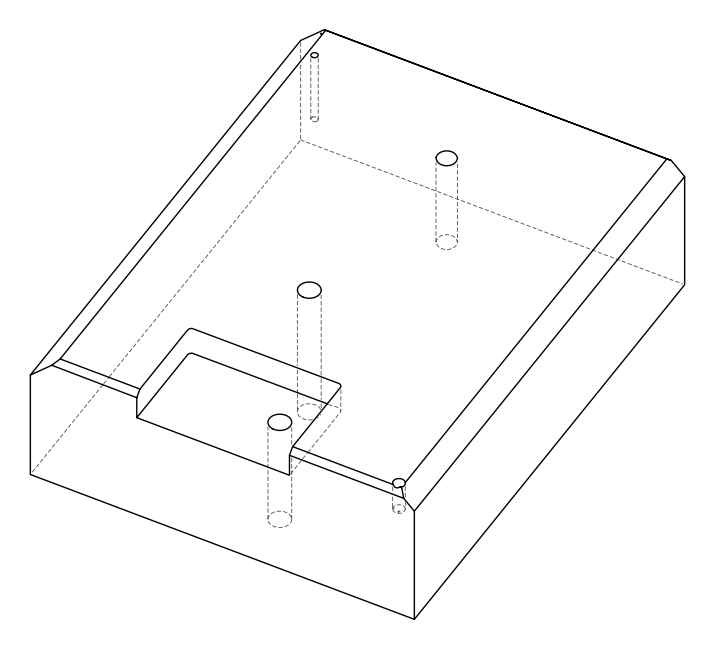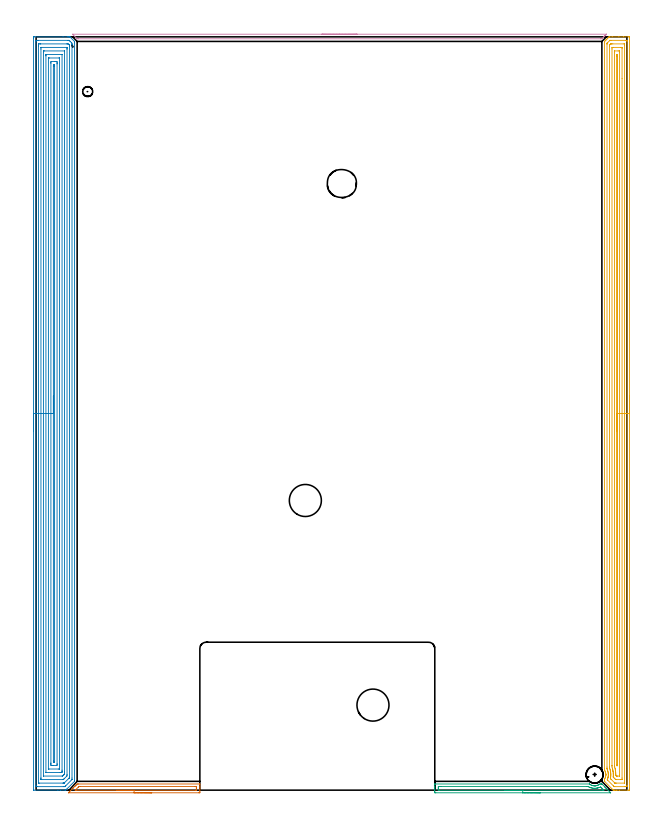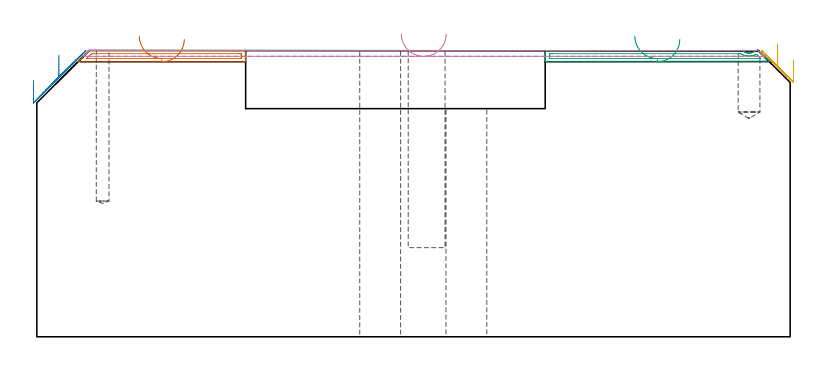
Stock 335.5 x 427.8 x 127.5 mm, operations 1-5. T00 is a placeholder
(PLAN: 19 operations, 11 tool changes, 225.2 min)
(1 AREA_MILL | FG_CHAMFER_SURFACE | UGT0205_001 | 1.34 min | 1016 mm3)
(2 AREA_MILL_1 | FG_CHAMFER_SURFACE_1 | UGT0205_001 | 31 min | 116041 mm3)
(3 AREA_MILL_2 | FG_CHAMFER_SURFACE_2 | UGT0205_001 | 1.75 min | 1342 mm3)
(4 AREA_MILL_3 | FG_CHAMFER_SURFACE_3 | UGT0205_001 | 2.57 min | 1029 mm3)
(5 AREA_MILL_4 | FG_CHAMFER_SURFACE_4 | UGT0205_001 | 20.62 min | 43018 mm3)
(6 MILL_SLOT | SLOT_PARTIAL_RECTANGULAR | NXT0201_008 | Follow Part, ap 1.5, ae 75% | 162.98 min | 290042 mm3)
(7 MILL_BLIND_HOLE_FROM_SOLID_MATERIAL | STEP1POCKET | NXT0201_011 | Spiral | 1.94 min | 18536 mm3)
(8 SPOT_DRILL | STEP1HOLE | NXT0321_9005460120000 | 0.05 min | 171 mm3)
(9 SPOT_DRILL_1 | STEP1HOLE_1 | NXT0321_9005460120000 | 0.05 min | 185 mm3)
(10 SPOT_DRILL_2 | STEP1POCKET_1 | NXT0321_9005460120000 | 0.03 min | 8 mm3)
(11 SPOT_DRILL_3 | STEP1POCKET_2 | NXT0321_9005460120000 | 0.03 min | 5 mm3)
(12 DRILL_BLIND_HOLE_INTO_CENTER | STEP1HOLE | UGT0301_492 | 0.07 min | 792 mm3)
(13 GUN_DRILL_THROUGH_HOLE | STEP1HOLE | UGT0307_008 | 0.59 min | 8668 mm3)
(14 DRILL_TO_ENLARGE_THROUGH_HOLE | STEP1HOLE | UGT0301_251 | 0.45 min | 16737 mm3)
(15 DRILL_BLIND_HOLE_INTO_CENTER_1 | STEP1HOLE_1 | UGT0301_492 | 0.07 min | 794 mm3)
(16 GUN_DRILL_THROUGH_HOLE_1 | STEP1HOLE_1 | UGT0307_008 | 0.69 min | 11128 mm3)
(17 DRILL_TO_ENLARGE_THROUGH_HOLE_1 | STEP1HOLE_1 | UGT0301_251 | 0.55 min | 21010 mm3)
(18 DRILL_BLIND_HOLE_INTO_CENTER_2 | STEP1POCKET_1 | UGT0301_492 | 0.13 min | 2064 mm3)
(19 DRILL_BLIND_HOLE_INTO_CENTER_3 | STEP1POCKET_2 | NXT0301_028 | 0.28 min | 1717 mm3)
(TOOL UGT0205_001 | Chamfer Mill 20 x 3 x 45 deg. | D20 FL50 Z2)
(TOOL NXT0201_008 | ENDMILL 6mm [2P460-0600-NA 1630] | D6 FL26 Z6)
(TOOL NXT0201_011 | ENDMILL 12mm [2P460-1200-NA 1630] | D12 FL38 Z6)
(TOOL NXT0321_9005460120000 | NC Spot Drill, 142deg, 12mm, Carbide, Uncoated | D12 PA142 FL30 Z2)
(TOOL UGT0301_492 | Carbide Drill 9.7 mm | D9.7 PA118 FL87 Z2)
(TOOL UGT0307_008 | Gun Drill 11 mm | D11 PA130 FL24 Z1)
(TOOL UGT0301_251 | Twist Drill 18.2 mm | D18.2 PA118 FL135 Z2)
(TOOL NXT0301_028 | Carbide Drill 5.7mm [860.1-0570-046A1-MM 2214] | D5.7 PA140 FL70 Z2)
(OP 1 AREA_MILL)
G17 G21 G94 G90
T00 M6
G54
G17 G0 G90 X65.65 Y-1.5 S1061 M3
G43 Z137.5 H0
Z132.5
G94 G1 X65.612 Z131.628 F250.
X65.498 Z130.764
X65.309 Z129.912
X65.047 Z129.08
X64.713 Z128.274
X64.31 Z127.5
X63.842 Z126.764
X63.31 Z126.072
X62.721 Z125.429
X62.078 Z124.84
X61.386 Z124.308
X60.65 Z123.84
X59.876 Z123.437
X59.07 Z123.103
X58.238 Z122.841
X57.387 Z122.652
X56.522 Z122.538
X55.65 Z122.5
X18.388
X18.319 Y-1.493 Z122.505
X18.388 Y-1.415 Z122.584
X18.62 Y-1.18 Z122.82
X19.275 Y-0.524 Z123.475
X20.163 Y0.363 Z124.362
X20.944 Y1.145 Z125.143
X21.05 Y1.252 Z125.248
X21.235 Y1.436 Z125.434
X21.937 Y2.138 Z126.136
X22.105 Y2.308 Z126.303
X22.271 Y2.472 Z126.47
X22.381 Y2.582 Z126.58
X22.542 Y2.744 Z126.739
X22.7 Y2.901 Z126.899
X22.824 Y3.025 Z127.023
X22.978 Y3.18 Z127.175
X23.268 Y3.465 Z127.465
X23.299 Y3.493 Z127.493
X24.155 Y3.5 Z127.5
X92.912
X92.99 Y3.497 Z127.49
X93. Y3.373 Z127.371
Y1.783 Z125.781
Y0.564 Z124.561
Y-0.481 Z123.517
X92.994 Y-1.18 Z122.814
X92.99 Y-1.491 Z122.503
X92.789 Y-1.496 Z122.501
X92.468 Y-1.5 Z122.5
X55.65
Y-0.086 Z123.914
X23.041
X22.671 Y-0.084 Z123.916
X22.381 Y-0.082 Z123.918
X22.186 Y-0.079 Z123.921
X22.295 Y0.043 Z124.043
X22.314 Y0.063 Z124.063
X23.918 Y1.669 Z125.669
X24.155 Y1.904 Z125.904
X24.296 Y2.038 Z126.038
X24.335 Y2.073 Z126.073
X24.388 Y2.079 Z126.079
X25.042 Y2.084 Z126.084
X25.269 Y2.085 Z126.085
X90.033 Y2.086 Z126.086
X90.694 Y2.084 Z126.084
X90.924 Y2.081 Z126.081
X90.98 Y2.079 Z126.079
X90.99 Y2.061 Z126.061
X90.996 Y2.011 Z126.011
X90.999 Y1.436 Z125.436
X91. Y1.135 Z125.135
Y0.564 Z124.564
X90.999 Y0.264 Z124.264
X90.992 Y-0.037 Z123.963
X90.99 Y-0.074 Z123.926
X90.979 Y-0.079 Z123.921
X90.941 Y-0.082 Z123.918
X90.859 Y-0.084 Z123.916
X90.694 Y-0.086 Z123.914
X90.468
X55.65
X54.778 Z123.952
X53.914 Z124.066
X53.062 Z124.255
X52.23 Z124.517
X51.424 Z124.851
X50.65 Z125.254
X49.914 Z125.723
X49.222 Z126.254
X48.579 Z126.843
X47.99 Z127.486
X47.459 Z128.179
X46.99 Z128.914
X46.587 Z129.688
X46.253 Z130.494
X45.991 Z131.326
X45.802 Z132.178
X45.688 Z133.043
X45.65 Z133.914
G0 Z137.5
M5
M2
(OP 2 AREA_MILL_1)
G17 G21 G94 G90
T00 M6
G54
G17 G0 G90 X-1.5 Y203.9 S1061 M3
G43 Z137.5 H0
Z114.2
G94 G1 Y203.938 Z113.329 F250.
Y204.052 Z112.464
Y204.241 Z111.612
Y204.503 Z110.78
Y204.837 Z109.974
Y205.24 Z109.2
Y205.708 Z108.464
Y206.24 Z107.772
Y206.829 Z107.129
Y207.472 Z106.54
Y208.164 Z106.009
Y208.9 Z105.54
Y209.674 Z105.137
Y210.48 Z104.803
Y211.312 Z104.541
Y212.164 Z104.352
Y213.028 Z104.238
Y213.9 Z104.2
Y426.826
X-1.499 Y427.17 Z104.201
X-1.494 Y427.715 Z104.204
X-1.492 Y427.792 Z104.206
X-0.953 Y427.8 Z104.744
X15.298 Z120.993
X17.7 Z123.395
X18.427 Z124.127
X19.033 Z124.732
X19.115 Y427.799 Z124.814
X19.2 Y427.79 Z124.895
X19.29 Y427.711 Z124.988
X21.708 Y425.293 Z127.406
X21.797 Y425.195 Z127.489
X21.8 Y424.487 Z127.5
Y5.101
X21.796 Y5.006 Z127.49
X21.714 Y4.914 Z127.414
X17.352 Y0.552 Z123.052
X17.108 Y0.306 Z122.805
X16.984 Y0.183 Z122.681
X16.812 Y0.017 Z122.511
X16.801 Y0.01 Z122.5
X16.448 Y0. Z122.142
X13.784 Z119.481
X12.371 Z118.067
X-1.216 Y0.001 Z104.481
X-1.492 Y0.01 Z104.206
X-1.499 Y0.286 Z104.199
Y0.307
X-1.5 Y213.9 Z104.2
X-0.086 Z105.614
X-0.085 Y425.381 Z105.615
Y425.401
X-0.065 Y425.79 Z105.635
X0.41 Y425.798 Z106.11
X0.823 Y425.799 Z106.523
X1.296 Y425.8 Z106.996
X18.174 Y425.799 Z123.874
X18.588 Y425.793 Z124.288
X18.725 Y425.79 Z124.425
X18.874 Y425.664 Z124.574
X19.167 Y425.381 Z124.867
X19.477 Y425.073 Z125.177
X20.06 Y424.487 Z125.76
X20.365 Y424.173 Z126.065
X20.385 Y423.593 Z126.085
Y423.572
Y6.869
X20.365 Y6.026 Z126.065
X20.354 Y6.006 Z126.054
X20.345 Y5.995 Z126.045
X16.769 Y2.419 Z122.469
X16.333 Y2.006 Z122.033
X15.924 Y2.003 Z121.624
X15.451 Y2. Z121.151
X0.823 Y2.001 Z106.523
X0.348 Y2.002 Z106.048
X-0.065 Y2.01 Z105.635
X-0.085 Y2.419 Z105.615
Y2.439
X-0.086 Y213.9 Z105.614
X1.329 Z107.029
Y422.699
X1.33 Y423.083 Z107.03
X1.333 Y423.593 Z107.033
X1.336 Y423.776 Z107.036
X1.514 Y423.792 Z107.214
X1.712 Y423.796 Z107.412
X2.394 Y423.8 Z108.094
X2.6 Z108.3
X17.495 Z123.195
X17.7 Y423.798 Z123.4
X17.906 Y423.795 Z123.606
X18.303 Y423.786 Z124.003
X18.506 Y423.593 Z124.206
X18.588 Y423.512 Z124.288
X18.791 Y423.309 Z124.491
X18.891 Y423.206 Z124.591
X18.94 Y423.153 Z124.64
X18.962 Y423.127 Z124.662
X18.965 Y423.084 Z124.665
X18.969 Y422.699 Z124.669
X18.971 Y422.314 Z124.671
Y7.784
X18.97 Y7.4 Z124.67
X18.966 Y7.144 Z124.666
X18.965 Y7.085 Z124.665
X18.924 Y7.035 Z124.624
X18.788 Y6.89 Z124.488
X18.689 Y6.788 Z124.389
X18.588 Y6.688 Z124.288
X16.107 Y4.207 Z121.807
X16.013 Y4.117 Z121.713
X15.924 Y4.034 Z121.624
X15.879 Y4.01 Z121.579
X15.838 Y4.006 Z121.538
X15.753 Y4.003 Z121.453
X15.582 Y4.001 Z121.282
X15.241 Y4. Z120.941
X1.712 Y4.001 Z107.412
X1.506 Y4.005 Z107.206
X1.37 Y4.01 Z107.07
X1.334 Y4.014 Z107.034
X1.333 Y4.033 Z107.033
X1.331 Y4.079 Z107.031
X1.329 Y4.207 Z107.029
Y213.9
X2.743 Z108.443
Y420.91
X2.745 Y421.658 Z108.445
X2.748 Y421.767 Z108.448
X2.75 Y421.79 Z108.45
X2.771 Y421.793 Z108.471
X2.825 Y421.796 Z108.525
X3.046 Y421.799 Z108.746
X17.255 Z122.955
X17.475 Y421.796 Z123.175
X17.529 Y421.793 Z123.229
X17.55 Y421.79 Z123.25
X17.552 Y421.773 Z123.252
X17.554 Y421.699 Z123.254
X17.557 Y421.054 Z123.257
Y420.91
Y8.822
X17.55 Y8.12 Z123.25
X17.463 Y8.023 Z123.163
X17.233 Y7.784 Z122.933
X16.132 Y6.68 Z121.832
X15.924 Y6.474 Z121.624
X15.683 Y6.238 Z121.383
X15.466 Y6.027 Z121.166
X15.031 Y6. Z120.731
X3.045 Y6.001 Z108.745
X2.826 Y6.004 Z108.526
X2.771 Y6.007 Z108.471
X2.75 Y6.01 Z108.45
X2.748 Y6.027 Z108.448
X2.746 Y6.101 Z108.446
X2.743 Y6.746 Z108.443
Y6.89
Y213.9
X4.157 Z109.857
X4.158 Y419.342 Z109.858
X4.16 Y419.563 Z109.86
X4.164 Y419.71 Z109.864
X4.172 Y419.791 Z109.872
X4.208 Y419.793 Z109.908
X4.376 Y419.798 Z110.076
X4.591 Y419.8 Z110.291
X16.139 Y419.799 Z121.839
X16.142 Y419.797 Z121.842
X16.143 Y419.796 Z121.843
Y10.246
X16.141 Y9.572 Z121.841
X16.139 Y9.356 Z121.839
X16.133 Y9.143 Z121.833
X15.924 Y8.925 Z121.624
X15.802 Y8.801 Z121.502
X15.68 Y8.678 Z121.38
X15.355 Y8.357 Z121.055
X15.035 Y8.044 Z120.735
X14.98 Y8.01 Z120.68
X14.928 Y8.006 Z120.628
X14.82 Y8.001 Z120.52
X4.161 Z109.861
X4.158 Y8.003 Z109.858
X4.157 Y8.004 Z109.857
Y213.9
X5.571 Z111.271
Y417.025
X5.572 Y417.334 Z111.272
X5.575 Y417.626 Z111.275
X5.578 Y417.77 Z111.278
X5.587 Y417.79 Z111.287
X5.624 Y417.795 Z111.324
X5.691 Y417.799 Z111.391
X14.573 Z120.273
X14.71 Y417.793 Z120.41
X14.721 Y417.79 Z120.421
X14.724 Y417.777 Z120.424
X14.727 Y417.733 Z120.427
X14.729 Y417.642 Z120.429
Y11.361
X14.728 Y10.776 Z120.428
X14.725 Y10.466 Z120.425
X14.72 Y10.18 Z120.42
X14.577 Y10.034 Z120.277
X14.55 Y10.01 Z120.25
X14.494 Y10.006 Z120.194
X14.379 Y10.002 Z120.079
X14.147 Y10. Z119.847
X13.722 Z119.422
X5.727 Y10.001 Z111.427
X5.59 Y10.007 Z111.29
X5.579 Y10.01 Z111.279
X5.576 Y10.023 Z111.276
X5.573 Y10.067 Z111.273
X5.571 Y10.158 Z111.271
Y213.9
X6.985 Z112.685
X6.986 Y415.657 Z112.686
X6.99 Y415.769 Z112.69
X6.993 Y415.792 Z112.693
X6.995 Y415.795 Z112.695
X7.01 Y415.798 Z112.71
X7.041 Y415.799 Z112.741
X7.676 Y415.8 Z113.376
X13.007 Y415.799 Z118.707
X13.259 Y415.793 Z118.959
X13.293 Y415.79 Z118.993
X13.308 Y415.782 Z119.008
X13.315 Y415.545 Z119.015
X13.314 Y12.143 Z119.014
X13.31 Y12.031 Z119.01
X13.307 Y12.008 Z119.007
X13.305 Y12.005 Z119.005
X13.291 Y12.002 Z118.991
X13.259 Y12.001 Z118.959
X12.624 Y12. Z118.324
X7.293 Y12.001 Z112.993
X7.041 Y12.007 Z112.741
X7.007 Y12.01 Z112.707
X6.992 Y12.018 Z112.692
X6.985 Y12.255 Z112.685
Y213.9
X8.4 Z114.1
Y412.862
X8.401 Y413.282 Z114.101
X8.407 Y413.757 Z114.107
X8.776 Y413.798 Z114.476
X10.551 Y413.8 Z116.251
X11.44 Y413.799 Z117.14
X11.482 Y413.797 Z117.182
X11.893 Y413.757 Z117.593
X11.899 Y413.337 Z117.599
X11.9 Y412.862 Z117.6
X11.901 Y412.442 Z117.601
X11.9 Y14.938 Z117.6
X11.899 Y14.518 Z117.599
X11.893 Y14.043 Z117.593
X11.524 Y14.002 Z117.224
X9.749 Y14. Z115.449
X8.86 Y14.001 Z114.56
X8.818 Y14.003 Z114.518
X8.407 Y14.043 Z114.107
X8.401 Y14.463 Z114.101
X8.4 Y14.938 Z114.1
X8.399 Y15.358 Z114.099
X8.4 Y213.9 Z114.1
X9.814 Z115.514
X9.815 Y411.074 Z115.515
X9.821 Y411.75 Z115.521
X9.825 Y411.791 Z115.525
X9.878 Y411.795 Z115.578
X10.447 Y411.791 Z116.147
X10.477 Y411.79 Z116.177
X10.48 Y411.76 Z116.18
X10.483 Y411.679 Z116.183
X10.485 Y411.513 Z116.185
X10.486 Y411.183 Z116.186
Y16.286
X10.484 Y16.113 Z116.184
X10.481 Y16.028 Z116.181
X10.48 Y16.014 Z116.18
X10.466 Y16.009 Z116.166
X10.424 Y16.003 Z116.124
X9.853 Y16.009 Z115.553
X9.823 Y16.01 Z115.523
X9.82 Y16.04 Z115.52
X9.817 Y16.121 Z115.517
X9.815 Y16.287 Z115.515
X9.814 Y16.617 Z115.514
Y213.9
Y214.772 Z115.552
Y215.636 Z115.666
Y216.488 Z115.855
Y217.32 Z116.117
Y218.126 Z116.451
Y218.9 Z116.854
Y219.636 Z117.322
Y220.328 Z117.853
Y220.971 Z118.443
Y221.56 Z119.086
Y222.092 Z119.778
Y222.56 Z120.514
Y222.963 Z121.288
Y223.297 Z122.094
Y223.559 Z122.926
Y223.748 Z123.777
Y223.862 Z124.642
Y223.9 Z125.514
G0 Z137.5
M5
M2
(OP 3 AREA_MILL_2)
G17 G21 G94 G90
T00 M6
G54
G17 G0 G90 X286.35 Y-1.5 S1061 M3
G43 Z137.5 H0
Z132.5
G94 G1 X286.312 Z131.628 F250.
X286.198 Z130.764
X286.009 Z129.912
X285.747 Z129.08
X285.413 Z128.274
X285.01 Z127.5
X284.541 Z126.764
X284.01 Z126.072
X283.421 Z125.429
X282.778 Z124.84
X282.086 Z124.309
X281.35 Z123.84
X280.576 Z123.437
X279.77 Z123.103
X278.938 Z122.841
X278.086 Z122.652
X277.221 Z122.538
X276.35 Z122.5
X226.968
X226.644 Y-1.497
X226.41 Y-1.492 Z122.503
X226.4 Y-1.18 Z122.815
Y-0.865 Z123.13
Y-0.308 Z123.686
Y0.323 Z124.32
Y0.564 Z124.561
Y1.195 Z125.192
Y1.436 Z125.432
Y1.918 Z125.917
Y3.323 Z127.322
X226.402 Y3.413 Z127.405
X226.41 Y3.497 Z127.489
X226.523 Y3.5 Z127.5
X314.165
X314.184 Y3.496 Z127.495
X314.201 Y3.489 Z127.488
X314.332 Y3.394 Z127.392
X314.61 Y3.212 Z127.209
X314.657 Y3.181 Z127.179
X314.725 Y3.142 Z127.141
X314.992 Y2.992 Z126.989
X315.432 Y2.797 Z126.795
X315.5 Y2.775 Z126.77
X315.667 Y2.717 Z126.714
X315.881 Y2.643 Z126.64
X315.945 Y2.627 Z126.624
X316.199 Y2.562 Z126.561
X316.367 Y2.53 Z126.529
X316.521 Y2.5 Z126.5
X316.769 Y2.474 Z126.473
X317.047 Y2.46 Z126.454
X317.131 Y2.462 Z126.452
X317.279
X317.38 Y2.46 Z126.455
X317.586 Y2.472 Z126.47
X317.657 Y2.477 Z126.474
X317.696 Y2.482 Z126.477
X317.879 Y2.5 Z126.5
X318.01 Y2.526 Z126.524
X318.169 Y2.559 Z126.552
X318.214 Y2.567 Z126.562
X318.292 Y2.587 Z126.583
X318.546 Y2.652 Z126.646
X318.614 Y2.677 Z126.669
X318.865 Y2.763 Z126.759
X318.994 Y2.808 Z126.804
X319.059 Y2.837 Z126.833
X319.434 Y3.003 Z127.003
X319.756 Y3.188 Z127.187
X320.068 Y3.394 Z127.392
X320.218 Y3.496 Z127.49
X320.393 Y3.5 Z127.5
X321.283
X321.298 Y3.497 Z127.496
X321.307 Y3.493 Z127.492
X322.93 Y1.872 Z125.868
X323.063 Y1.738 Z125.736
X323.228 Y1.573 Z125.571
X323.366 Y1.436 Z125.432
X323.508 Y1.293 Z125.291
X323.656 Y1.145 Z125.143
X323.802 Y1. Z124.995
X323.952 Y0.849 Z124.846
X324.083 Y0.718 Z124.716
X324.238 Y0.564 Z124.559
X324.397 Y0.404 Z124.402
X324.511 Y0.29 Z124.288
X324.675 Y0.128 Z124.122
X325.108 Y-0.308 Z123.692
X326.131 Y-1.331 Z122.668
X326.282 Y-1.493 Z122.505
X326.244 Y-1.497 Z122.503
X326.07 Y-1.5 Z122.5
X276.35
Y-0.086 Z123.914
X228.747 Y-0.085 Z123.915
X228.519 Y-0.084 Z123.916
X228.428 Y-0.081 Z123.919
X228.412 Y-0.079 Z123.921
X228.407 Y-0.07 Z123.93
X228.404 Y-0.055 Z123.945
X228.401 Y0.032 Z124.032
X228.4 Y0.564 Z124.564
Y0.904 Z124.904
X228.403 Y1.436 Z125.436
X228.408 Y1.769 Z125.769
X228.426 Y2.079 Z126.079
X228.747 Y2.083 Z126.083
X228.975 Y2.085 Z126.085
X229.637 Y2.086 Z126.086
X229.864
X312.613 Y2.085 Z126.085
X313.275 Y2.08 Z126.08
X313.385 Y2.079 Z126.079
X313.651 Y1.94 Z125.94
X314.165 Y1.696 Z125.696
X314.347 Y1.616 Z125.616
X314.823 Y1.436 Z125.436
X315.055 Y1.359 Z125.359
X315.169 Y1.324 Z125.324
X315.618 Y1.216 Z125.216
X315.945 Y1.153 Z125.153
X316.285 Y1.102 Z125.102
X316.834 Y1.057 Z125.057
X317.229 Y1.05 Z125.05
X317.724 Y1.067 Z125.067
X318.07 Y1.097 Z125.097
X318.327 Y1.129 Z125.129
X318.614 Y1.183 Z125.183
X318.828 Y1.226 Z125.226
X319.127 Y1.302 Z125.302
X319.504 Y1.408 Z125.408
X319.525 Y1.415 Z125.415
X319.587 Y1.436 Z125.436
X319.969 Y1.579 Z125.579
X320.52 Y1.807 Z125.807
X320.649 Y1.69 Z125.69
X320.91 Y1.436 Z125.436
X321.283 Y1.067 Z125.067
X321.786 Y0.564 Z124.564
X322.173 Y0.174 Z124.174
X322.383 Y-0.045 Z123.955
X322.406 Y-0.079 Z123.921
X322.338 Y-0.081 Z123.919
X322.173 Y-0.084 Z123.916
X321.946 Y-0.085 Z123.915
X276.35 Y-0.086 Z123.914
X275.478 Z123.952
X274.613 Z124.066
X273.762 Z124.255
X272.93 Z124.517
X272.124 Z124.851
X271.35 Z125.254
X270.614 Z125.723
X269.922 Z126.254
X269.279 Z126.843
X268.689 Z127.486
X268.158 Z128.178
X267.69 Z128.914
X267.287 Z129.688
X266.953 Z130.494
X266.691 Z131.326
X266.502 Z132.178
X266.388 Z133.043
X266.35 Z133.914
G0 Z137.5
M5
M2
(OP 4 AREA_MILL_3)
G17 G21 G94 G90
T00 M6
G54
G17 G0 G90 X162.3 Y429.3 S1061 M3
G43 Z137.5 H0
Z134.9
G94 G1 X162.338 Z134.028 F250.
X162.452 Z133.163
X162.641 Z132.312
X162.903 Z131.48
X163.237 Z130.674
X163.64 Z129.9
X164.109 Z129.164
X164.64 Z128.472
X165.229 Z127.829
X165.872 Z127.24
X166.564 Z126.708
X167.3 Z126.24
X168.074 Z125.837
X168.88 Z125.503
X169.712 Z125.241
X170.564 Z125.052
X171.428 Z124.938
X172.3 Z124.9
X323.877
X323.883 Y429.295 Z124.904
X323.877 Y429.279 Z124.919
X323.821 Y429.22 Z124.978
X323.788 Y429.188 Z125.011
X323.579 Y428.978 Z125.219
X323.48 Y428.879 Z125.319
X323.282 Y428.681 Z125.518
X323.197 Y428.597 Z125.603
X323.041 Y428.44 Z125.757
X322.984 Y428.383 Z125.815
X322.358 Y427.758 Z126.442
X322.162 Y427.56 Z126.636
X321.529 Y426.929 Z127.271
X321.495 Y426.895 Z127.305
X321.307 Y426.703 Z127.488
X320.602 Y426.7 Z127.5
X23.999
X23.293 Y426.703 Z127.488
X23.197 Y426.801 Z127.394
X23.105 Y426.894 Z127.305
X21.069 Y428.931 Z125.269
X20.872 Y429.131 Z125.069
X20.719 Y429.293 Z124.906
X20.872 Y429.3 Z124.9
X172.3
X173.172 Z124.938
X174.037 Z125.052
X174.888 Z125.241
X175.72 Z125.503
X176.526 Z125.837
X177.3 Z126.24
X178.036 Z126.708
X178.728 Z127.24
X179.371 Z127.829
X179.96 Z128.472
X180.492 Z129.164
X180.96 Z129.9
X181.363 Z130.674
X181.697 Z131.48
X181.959 Z132.312
X182.148 Z133.163
X182.262 Z134.028
X182.3 Z134.9
G0 Z137.5
M5
M2
(OP 5 AREA_MILL_4)
G17 G21 G94 G90
T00 M6
G54
G17 G0 G90 X337. Y223.9 S1061 M3
G43 Z137.5 H0
Z123.3
G94 G1 Y223.862 Z122.428 F250.
Y223.748 Z121.563
Y223.559 Z120.712
Y223.297 Z119.88
Y222.963 Z119.074
Y222.56 Z118.3
Y222.092 Z117.564
Y221.56 Z116.872
Y220.971 Z116.229
Y220.328 Z115.64
Y219.636 Z115.108
Y218.9 Z114.64
Y218.126 Z114.237
Y217.32 Z113.903
Y216.488 Z113.641
Y215.636 Z113.452
Y214.772 Z113.338
Y213.9 Z113.3
Y1.042
X336.999 Y0.63 Z113.301
X336.995 Y0.154 Z113.303
X336.992 Y0.009 Z113.306
X336.524 Y0. Z113.773
X331.225 Z119.07
X329.82 Z120.477
X329.458 Z120.837
X328.736 Z121.564
X328.414 Z121.885
X327.819 Y0.005 Z122.478
X327.792 Y0.01 Z122.504
X327.692 Y0.108 Z122.606
X327.616 Y0.183 Z122.682
X322.948 Y4.852 Z127.351
X322.835 Y4.968 Z127.462
X322.805 Y5.005 Z127.49
X322.8 Y5.101 Z127.5
Y5.995
X322.805 Y6.214 Z127.49
X322.865 Y6.325 Z127.43
X322.891 Y6.373 Z127.404
X322.982 Y6.541 Z127.316
X323.186 Y6.981 Z127.113
X323.338 Y7.425 Z126.959
X323.357 Y7.5 Z126.94
X323.426 Y7.784 Z126.866
X323.45 Y7.875 Z126.844
X323.518 Y8.321 Z126.778
X323.525 Y8.418 Z126.767
X323.538 Y8.544 Z126.758
X323.542 Y8.628 Z126.756
X323.544 Y8.696 Z126.75
X323.547 Y8.769 Z126.749
X323.544 Y8.896 Z126.751
X323.53 Y9.057 Z126.759
X323.523 Y9.178 Z126.771
X323.52 Y9.217 Z126.774
X323.461 Y9.663 Z126.836
X323.357 Y10.113 Z126.942
X323.276 Y10.353 Z127.021
X323.237 Y10.466 Z127.057
X323.208 Y10.557 Z127.089
X323.011 Y11.004 Z127.288
X322.897 Y11.223 Z127.402
X322.835 Y11.33 Z127.464
X322.82 Y11.361 Z127.48
X322.807 Y11.39 Z127.493
X322.8 Y12.255 Z127.5
Y424.934
X322.805 Y425.196 Z127.49
X322.822 Y425.224 Z127.473
X322.98 Y425.381 Z127.317
X323.128 Y425.529 Z127.17
X323.276 Y425.678 Z127.019
X323.428 Y425.829 Z126.87
X323.564 Y425.965 Z126.733
X323.718 Y426.12 Z126.577
X324.204 Y426.604 Z126.096
X324.471 Y426.872 Z125.827
X324.601 Y427.003 Z125.695
X324.97 Y427.37 Z125.33
X325.121 Y427.521 Z125.179
X325.37 Y427.766 Z124.929
X325.407 Y427.796 Z124.89
X325.484 Y427.799 Z124.814
X325.534 Y427.8 Z124.764
X327.17 Z123.126
X330.964 Z119.333
X333.614 Z116.684
X336.524 Z113.774
X336.788 Y427.797 Z113.51
X336.992 Y427.79 Z113.306
X336.999 Y427.583 Z113.299
X337. Y213.9 Z113.3
X335.586 Z114.714
X335.585 Y2.475 Z114.715
Y2.419
X335.577 Y2.01 Z114.723
X335.168 Y2.003 Z115.132
X334.758 Y2.001 Z115.542
X334.288 Y2. Z116.012
X328.575 Y2.001 Z121.725
X328.437 Y2.003 Z121.863
X328.327 Y2.006 Z121.973
X328.256 Y2.01 Z122.044
X328.209 Y2.053 Z122.091
X327.832 Y2.419 Z122.468
X324.453 Y5.797 Z125.847
X324.405 Y5.849 Z125.895
X324.383 Y5.876 Z125.917
X324.378 Y5.886 Z125.922
X324.38 Y5.897 Z125.92
X324.412 Y5.995 Z125.888
X324.575 Y6.468 Z125.725
X324.699 Y6.89 Z125.601
X324.74 Y7.043 Z125.56
X324.769 Y7.167 Z125.531
X324.827 Y7.445 Z125.473
X324.879 Y7.784 Z125.421
X324.899 Y7.929 Z125.401
X324.935 Y8.283 Z125.365
X324.955 Y8.678 Z125.345
X324.957 Y8.765 Z125.343
X324.942 Y9.172 Z125.358
X324.91 Y9.572 Z125.39
X324.904 Y9.642 Z125.396
X324.893 Y9.723 Z125.407
X324.832 Y10.12 Z125.468
X324.757 Y10.466 Z125.543
X324.666 Y10.847 Z125.634
X324.498 Y11.361 Z125.802
X324.231 Y12.037 Z126.069
X324.221 Y12.096 Z126.079
X324.216 Y12.197 Z126.084
X324.215 Y12.255 Z126.085
X324.214 Y13.093 Z126.086
Y423.593
X324.218 Y424.012 Z126.082
X324.221 Y424.116 Z126.079
X324.224 Y424.162 Z126.076
X324.25 Y424.191 Z126.05
X324.349 Y424.295 Z125.951
X324.537 Y424.487 Z125.763
X325.68 Y425.63 Z124.62
X325.763 Y425.711 Z124.537
X325.83 Y425.772 Z124.47
X325.851 Y425.789 Z124.449
X325.874 Y425.793 Z124.426
X325.926 Y425.796 Z124.374
X326.396 Y425.8 Z123.904
X334.758 Y425.799 Z115.542
X335.231 Y425.797 Z115.069
X335.471 Y425.79 Z114.829
X335.579 Y425.77 Z114.721
X335.585 Y425.438 Z114.715
Y425.381
X335.586 Y213.9 Z114.714
X334.172 Z116.128
X334.171 Y4.207 Z116.129
X334.169 Y4.057 Z116.131
X334.167 Y4.021 Z116.133
X334.166 Y4.01 Z116.134
X334.146 Y4.007 Z116.154
X334.077 Y4.002 Z116.223
X329.458 Y4. Z120.842
X328.778 Y4.002 Z121.522
X328.729 Y4.006 Z121.571
X328.705 Y4.01 Z121.595
X328.659 Y4.05 Z121.641
X328.575 Y4.127 Z121.725
X328.492 Y4.207 Z121.808
X326.596 Y6.104 Z123.704
X326.373 Y6.33 Z123.927
X326.22 Y6.49 Z124.08
X326.134 Y6.582 Z124.166
X326.136 Y6.595 Z124.164
X326.147 Y6.666 Z124.153
X326.185 Y6.89 Z124.115
X326.271 Y7.434 Z124.029
X326.313 Y7.784 Z123.987
X326.351 Y8.247 Z123.949
X326.369 Y8.678 Z123.931
X326.359 Y9.133 Z123.941
X326.332 Y9.572 Z123.968
X326.275 Y10.113 Z124.025
X326.225 Y10.466 Z124.075
X326.167 Y10.785 Z124.133
X326.077 Y11.208 Z124.223
X326.037 Y11.361 Z124.263
X325.926 Y11.766 Z124.374
X325.763 Y12.255 Z124.538
X325.674 Y12.51 Z124.626
X325.635 Y12.632 Z124.665
X325.633 Y12.704 Z124.667
X325.631 Y12.852 Z124.669
X325.629 Y13.149 Z124.671
X325.628 Y13.45 Z124.672
X325.629 Y422.699 Z124.671
X325.631 Y422.997 Z124.669
X325.635 Y423.099 Z124.665
X325.638 Y423.127 Z124.662
X325.651 Y423.144 Z124.649
X325.686 Y423.183 Z124.614
X325.926 Y423.426 Z124.374
X326.008 Y423.509 Z124.292
X326.093 Y423.593 Z124.207
X326.239 Y423.732 Z124.061
X326.292 Y423.78 Z124.008
X326.4 Y423.79 Z123.9
X326.607 Y423.798 Z123.693
X326.809 Y423.799 Z123.491
X327.488 Y423.8 Z122.812
X333.874 Y423.799 Z116.426
X334.079 Y423.796 Z116.221
X334.137 Y423.793 Z116.163
X334.165 Y423.789 Z116.135
X334.167 Y423.772 Z116.133
X334.17 Y423.693 Z116.13
X334.171 Y423.593 Z116.129
X334.172 Y423.292 Z116.128
Y213.9
X332.757 Z117.543
Y6.89
X332.753 Y6.236 Z117.547
X332.75 Y6.023 Z117.55
X332.547 Y6.01 Z117.753
X332.108 Y6. Z118.192
X329.458 Z120.842
X329.234 Y6.004 Z121.066
X329.18 Y6.007 Z121.12
X329.154 Y6.01 Z121.146
X329.089 Y6.071 Z121.211
X328.885 Y6.268 Z121.415
X328.575 Y6.574 Z121.725
X328.26 Y6.89 Z122.04
X327.937 Y7.218 Z122.363
X327.721 Y7.439 Z122.579
X327.742 Y7.784 Z122.558
X327.782 Y8.586 Z122.518
X327.784 Y8.678 Z122.516
X327.76 Y9.504 Z122.54
X327.755 Y9.572 Z122.545
X327.692 Y10.299 Z122.608
X327.673 Y10.466 Z122.627
X327.67 Y10.489 Z122.63
X327.596 Y10.956 Z122.704
X327.522 Y11.361 Z122.778
X327.474 Y11.581 Z122.826
X327.307 Y12.255 Z122.993
X327.05 Y13.149 Z123.25
X327.044 Y13.805 Z123.256
X327.043 Y14.043 Z123.257
Y420.91
X327.047 Y421.564 Z123.253
X327.05 Y421.777 Z123.25
X327.253 Y421.79 Z123.047
X327.692 Y421.8 Z122.608
X332.108 Z118.192
X332.548 Y421.79 Z117.752
X332.751 Y421.782 Z117.549
X332.752 Y421.665 Z117.548
X332.756 Y421.148 Z117.544
X332.757 Y404.132 Z117.543
Y213.9
X331.343 Z118.957
Y8.438
X331.34 Y8.199 Z118.96
X331.336 Y8.04 Z118.964
X331.333 Y8.008 Z118.967
X331.328 Y8.006 Z118.972
X331.308 Y8.003 Z118.992
X331.225 Y8.001 Z119.075
X330.127 Z120.173
X329.793 Y8.006 Z120.507
X329.627 Y8.01 Z120.673
X329.584 Y8.027 Z120.716
X329.537 Y8.07 Z120.763
X329.458 Y8.148 Z120.842
X329.205 Y8.42 Z121.095
X329.2 Y8.678 Z121.1
X329.193 Y8.947 Z121.107
X329.169 Y9.572 Z121.131
X329.149 Y9.886 Z121.151
X329.096 Y10.466 Z121.204
X329.051 Y10.879 Z121.249
X328.981 Y11.361 Z121.319
X328.872 Y11.954 Z121.428
X328.804 Y12.255 Z121.496
X328.585 Y13.14 Z121.715
X328.469 Y13.55 Z121.831
X328.464 Y13.684 Z121.836
X328.459 Y13.924 Z121.841
X328.457 Y14.043 Z121.843
Y419.361
X328.46 Y419.601 Z121.84
X328.464 Y419.76 Z121.836
X328.467 Y419.792 Z121.833
X328.472 Y419.794 Z121.828
X328.492 Y419.797 Z121.808
X328.575 Y419.799 Z121.725
X330.555 Y419.8 Z119.745
X331.225 Y419.796 Z119.075
X331.32 Y419.793 Z118.98
X331.329 Y419.791 Z118.971
X331.336 Y419.767 Z118.964
X331.34 Y419.641 Z118.96
X331.342 Y419.482 Z118.958
X331.343 Y419.242 Z118.957
Y419.122
Y213.9
X329.929 Z120.371
X329.928 Y13.955 Z120.372
X329.927 Y13.897 Z120.373
X329.924 Y13.823 Z120.376
X329.907 Y13.879 Z120.393
X329.878 Y14.043 Z120.422
X329.876 Y14.102 Z120.424
X329.872 Y14.519 Z120.428
Y416.915
X329.874 Y417.333 Z120.426
X329.878 Y417.741 Z120.422
X329.887 Y417.794 Z120.413
X329.922 Y417.79 Z120.378
X329.925 Y417.756 Z120.375
X329.929 Y417.333 Z120.371
Y417.275
Y213.9
Y213.028 Z120.409
Y212.164 Z120.523
Y211.312 Z120.712
Y210.48 Z120.974
Y209.674 Z121.308
Y208.9 Z121.711
Y208.164 Z122.18
Y207.472 Z122.711
Y206.829 Z123.3
Y206.24 Z123.943
Y205.708 Z124.635
Y205.24 Z125.371
Y204.837 Z126.145
Y204.503 Z126.951
Y204.241 Z127.783
Y204.052 Z128.635
Y203.938 Z129.499
Y203.9 Z130.371
G0 Z137.5
M5
M2
